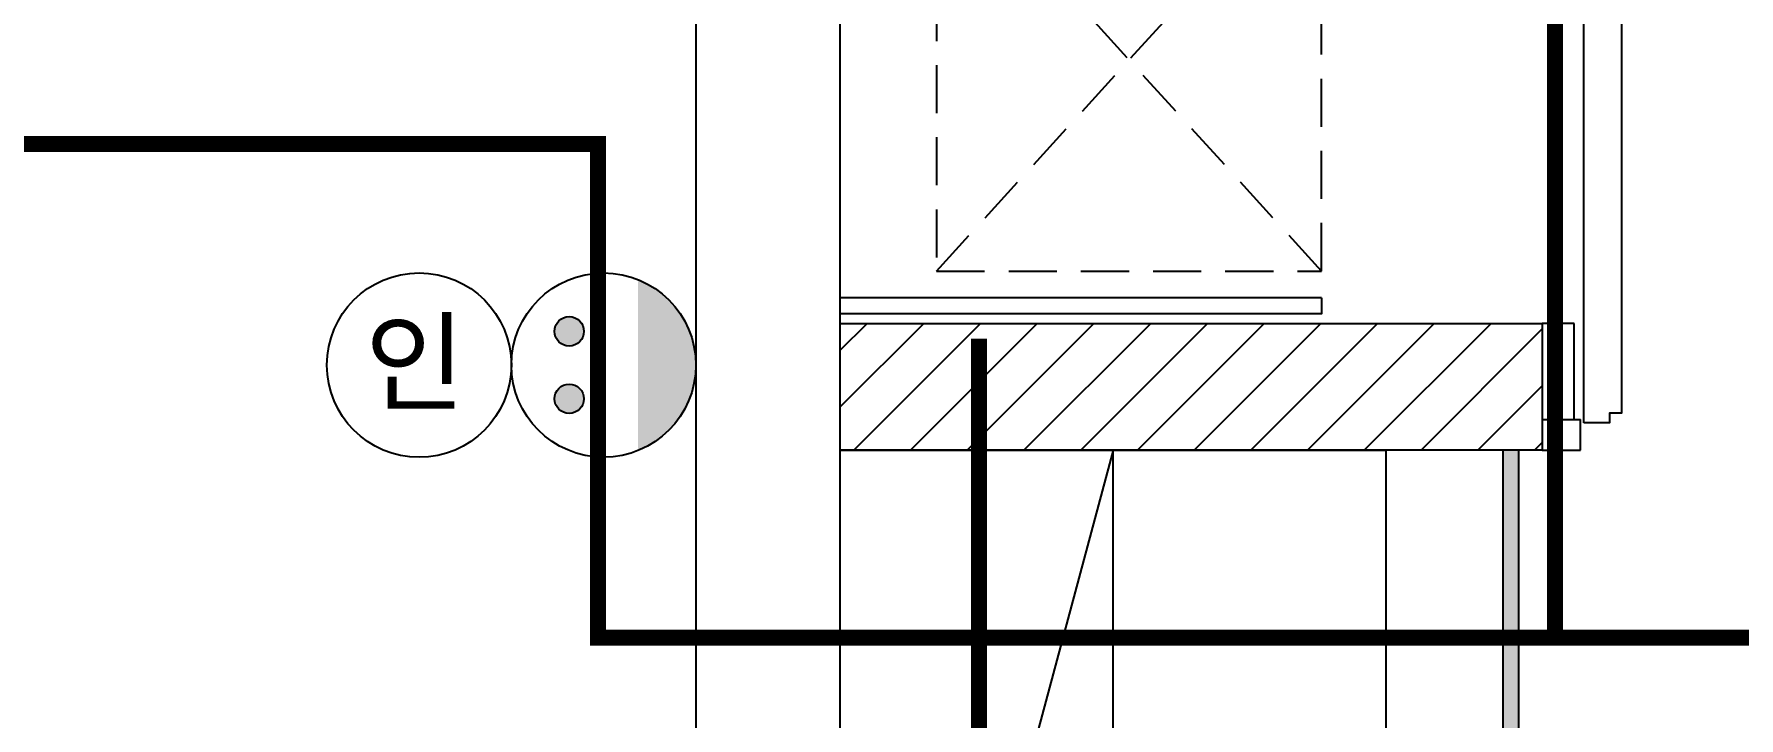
# Model space of a CAD drawing. Header units: millimetres. Extents: x 346859 to 753976, y -86090 to 5333.
# Drawn here: x 432848 to 434973, y -14549 to -13695 of the extents above; entities that cross this region are included whole.
import ezdxf

# ---------------------------------------------------------------- set-up
doc = ezdxf.new("R2010")
doc.units = ezdxf.units.MM
doc.header["$LTSCALE"] = 60
for name, pattern in [('ACAD_ISO05W100', [33, 24, -3, 0, -3, 0, -3]), ('DASHEDX2', [1.5, 1, -0.5]), ('HID', [2.5, 1.5, -1]), ('HID2', [1, 0.5, -0.5])]:
    doc.linetypes.add(name, pattern=pattern)
for name, color, linetype in [('03-WAL NEW', 3, 'Continuous'), ('06-FUR', 6, 'Continuous'), ('2CONTINUOUS', 2, 'Continuous'), ('3.기호.계단선', 30, 'Continuous'), ('ac-door', 30, 'Continuous'), ('ac-Ref', 8, 'Continuous'), ('ac-wall-fin', 3, 'Continuous'), ('CEIL-LIGHT', 7, 'Continuous'), ('설비', 140, 'Continuous')]:
    doc.layers.add(name, color=color, linetype=linetype)
doc.styles.add('코레일둥고', font='Korail_Round_Gothic_Medium.ttf')

# ---------------------------------------------------------------- blocks, each defined once
blk = doc.blocks.new('VUSAUSEH')
at = {"layer": '2CONTINUOUS'}
for points in [[(407873.2, 45143.2), (407873.2, 44145.2), (407073.2, 44145.2), (407073.2, 43945.2), (407873.2, 43945.2), (407873.2, 39583.2)], [(407873.2, 39583.2), (408928.2, 39583.2), (408928.2, 39933.2), (408053.2, 39933.2), (408053.2, 44943.2), (408603.2, 44943.2), (408603.2, 45143.2)]]:
    blk.add_lwpolyline(points, dxfattribs=at)
blk = doc.blocks.new('cjswjdeh')
at = {"layer": '03-WAL NEW'}
h = blk.add_hatch(dxfattribs=at)
h.set_pattern_fill('_USER', color=256, scale=50, angle=45, pattern_type=0)
h.set_pattern_definition([(45, (25800, -71), (-35.355339, 35.355339), [])])
h.paths.add_polyline_path([(434728.2, 42963.2), (433853.2, 42963.2), (433853.2, 43121.2), (434728.2, 43121.2)])
blk.add_lwpolyline([(434728.2, 42963.2), (433853.2, 42963.2), (433853.2, 43121.2), (434728.2, 43121.2)], close=True, dxfattribs=at)
at = {"layer": '06-FUR', "color": 8, "linetype": 'DASHEDX2'}
for p, q in [((434453.2, 43186.5), (433973.2, 43713.5)), ((433973.2, 43186.5), (434453.2, 43713.5))]:
    blk.add_line(p, q, dxfattribs=at)
at = {"layer": '06-FUR', "color": 8}
blk.add_line((434453.2, 43153.2), (433853.2, 43153.2), dxfattribs=at)
at = {"layer": '06-FUR', "color": 8, "linetype": 'DASHEDX2'}
blk.add_lwpolyline([(434453.2, 43186.5), (434453.2, 43713.5), (433973.2, 43713.5), (433973.2, 43186.5)], close=True, dxfattribs=at)
at = {"layer": '06-FUR', "color": 8}
for points in [[(434453.2, 43153.2), (434453.2, 43133.2), (433853.2, 43133.2), (433853.2, 43153.2)], [(434193.2, 41693.2), (434193.2, 42963.2), (433853.2, 41693.2)]]:
    blk.add_lwpolyline(points, dxfattribs=at)
blk.add_lwpolyline([(434533.2, 41693.2), (433853.2, 41693.2), (433853.2, 42963.2), (434533.2, 42963.2)], close=True, dxfattribs=at)
at = {"layer": 'ac-door'}
for p, q in [((434728.2, 43001.2), (434776.1, 43001.2)), ((434776.1, 42963.2), (434776.1, 43001.2)), ((434728.2, 42963.2), (434776.1, 42963.2))]:
    blk.add_line(p, q, dxfattribs=at)
blk.add_lwpolyline([(434780.1, 42997.2), (434780.1, 43738.5), (434812.1, 43738.5), (434812.1, 43726.5), (434827.1, 43726.5), (434827.1, 43009.2), (434812.1, 43009.2), (434812.1, 42997.2)], close=True, dxfattribs=at)
at = {"layer": 'ac-Ref', "linetype": 'ACAD_ISO05W100'}
blk.add_arc((434803.2, 43011.3), 727.2, 359.2023, 90.5641, dxfattribs=at)
at = {"layer": 'ac-wall-fin'}
for p, q in [((434768.1, 43121.2), (434728.2, 43121.2)), ((434768.1, 43001.2), (434768.1, 43121.2))]:
    blk.add_line(p, q, dxfattribs=at)
blk.add_blockref('VUSAUSEH', (25800, 0))
blk = doc.blocks.new('egoo')
at = {"layer": '설비'}
h = blk.add_hatch(color=140, dxfattribs=at)
edge = h.paths.add_edge_path()
edge.add_arc((1015645.3, 443433.7), 22.3, 0, 360)
h = blk.add_hatch(color=140, dxfattribs=at)
edge = h.paths.add_edge_path()
edge.add_arc((1015747.7, 443433.7), 22.3, 0, 360)
h = blk.add_hatch(color=140, dxfattribs=at)
edge = h.paths.add_edge_path()
edge.add_line((1015826.3, 443329.1), (1015566.6, 443329.1))
edge.add_ellipse((1015696.5, 443381.5), major_axis=(99, 99), ratio=1, start_angle=156.9578, end_angle=293.0422)
at = {"layer": '설비', "color": 140}
for centre, radius in [((1015696.5, 443381.5), 140), ((1015645.3, 443433.7), 22.3), ((1015747.7, 443433.7), 22.3)]:
    blk.add_circle(centre, radius, dxfattribs=at)
blk = doc.blocks.new('DLSXJSPT')
at = {"layer": '설비', "color": 140}
blk.add_circle((242956, 103418.4), 115, dxfattribs=at)
at = {"layer": '설비', "color": 140, "style": '코레일둥고'}
blk.add_text('인', height=100, dxfattribs=at).set_placement((242888.1, 103372))

msp = doc.modelspace()

# ---------------------------------------------------------------- hatches: boundary and pattern name
at = {"layer": 'CEIL-LIGHT'}
h = msp.add_hatch(color=140, dxfattribs=at)
h.dxf.hatch_style = 1
h.paths.add_polyline_path([(434699.2, -17244.4), (434699.2, -14214.4), (434679.2, -14214.4), (434679.2, -17244.4)])

# ---------------------------------------------------------------- linework, layer by layer
at = {"layer": '3.기호.계단선', "color": 140, "linetype": 'HID2', "const_width": 20}
for points in [[(434744.3, -13123.4), (434744.3, -14448.3)], [(429033.2, -13832.4), (433551.2, -13832.4), (433551.2, -14448.3), (441103.2, -14448.3), (441103.2, -16536.6)]]:
    msp.add_lwpolyline(points, dxfattribs=at)
at = {"layer": '3.기호.계단선', "color": 10, "linetype": 'HID', "const_width": 20}
msp.add_lwpolyline([(434026.2, -14075.4), (434026.2, -15434.4)], dxfattribs=at)
at = {"layer": 'CEIL-LIGHT', "color": 140}
msp.add_lwpolyline([(434699.2, -17244.4), (434699.2, -14214.4), (434679.2, -14214.4), (434679.2, -17244.4), (434699.2, -17244.4)], dxfattribs=at)

# ---------------------------------------------------------------- block references
msp.add_blockref('cjswjdeh', (0, -57177.6))
at = {"layer": '설비'}
msp.add_blockref('DLSXJSPT', (190372.2, -117526.8), dxfattribs=at)
at = {"layer": '설비', "color": 140, "xscale": 0.8214285869294655, "yscale": 0.8214285869294655, "zscale": 0.8214285869294655, "rotation": 90.00000000000001}
msp.add_blockref('egoo', (797764.4, -848430.5), dxfattribs=at)

doc.saveas('drawing.dxf')
